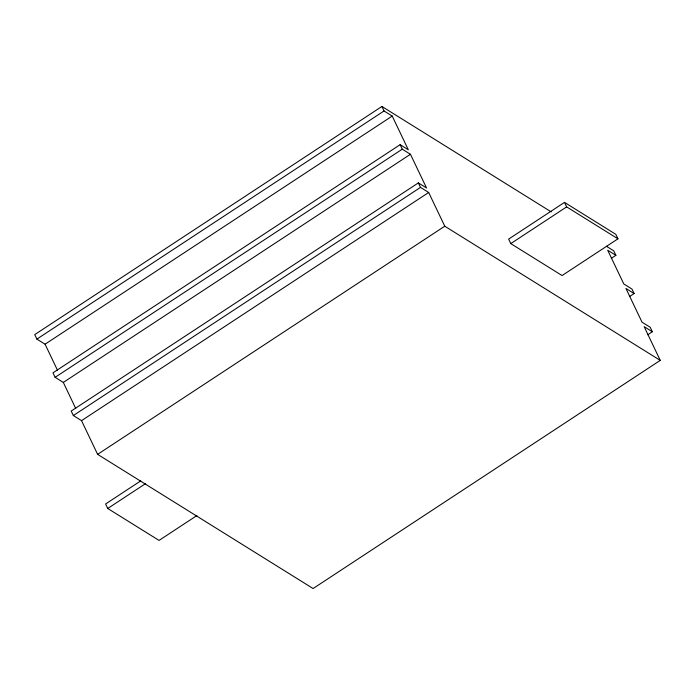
<?xml version="1.0" encoding="UTF-8"?>
<svg xmlns="http://www.w3.org/2000/svg" width="695" height="695" viewBox="0 0 695 695"><rect width="100%" height="100%" fill="white"/><g stroke="black" fill="none" stroke-linecap="round" stroke-linejoin="round"><path stroke-width="1.04" d="M551.187 211.871L381.903 106.465L34.75 334.616L36.896 339.108L45.071 344.207L57.485 370.218M36.896 339.108L384.04 110.957L392.223 116.056L408.304 149.773L400.129 144.682L52.976 372.833L55.122 377.324L63.306 382.424L75.712 408.434M45.071 344.207L392.223 116.056M55.122 377.324L402.275 149.173L410.45 154.273L426.539 187.989L418.355 182.898L71.203 411.049L73.349 415.541L81.532 420.64L97.613 454.356L313.097 588.535L660.25 360.384L644.169 326.667L652.344 331.758L647.818 334.738M63.306 382.424L410.45 154.273M73.349 415.541L420.501 187.389L428.676 192.489L444.765 226.205L660.25 360.384M81.532 420.64L428.676 192.489M97.613 454.356L444.765 226.205M140.746 480.879L105.605 503.979L107.742 508.479L159.051 540.423L196.902 515.542M564.505 202.384L508.627 239.106L510.773 243.606L562.073 275.55L617.951 238.828L615.805 234.328L564.505 202.384L566.651 206.884L617.951 238.828M107.742 508.479L145.594 483.598M510.773 243.606L566.651 206.884M611.357 258.305L615.892 255.326L613.746 250.834L606.388 246.247M629.583 296.522L634.118 293.542L631.972 289.051L623.797 283.951L607.708 250.235L615.892 255.326M634.118 293.542L625.934 288.451L642.024 322.167L650.199 327.267L652.344 331.758M381.903 106.465L384.04 110.957M400.129 144.682L402.275 149.173M418.355 182.898L420.501 187.389"/></g></svg>
